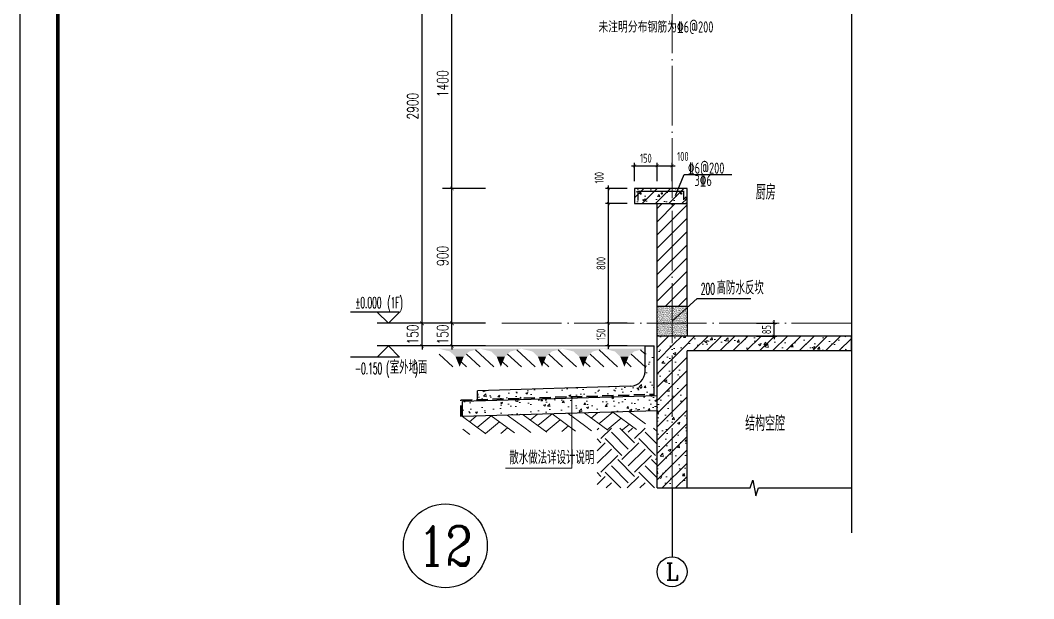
# Model space of a CAD drawing. Extents: x -812054 to 22247, y -644080 to 1003627.
# Drawn here: x -46915 to -40145, y -231507 to -227644 of the extents above; entities that cross this region are included whole.
import ezdxf
from ezdxf.enums import TextEntityAlignment as Align

# ---------------------------------------------------------------- set-up
doc = ezdxf.new("R2010")
doc.units = 0
doc.header["$LTSCALE"] = 1000
doc.linetypes.add('DASH', pattern=[0.35, 0.25, -0.1])
doc.linetypes.add('DOTE', pattern=[2.42, 2, -0.2, 0.02, -0.2])
doc.layers.get('0').update_dxf_attribs({"linetype": 'CONTINUOUS'})
doc.layers.get('DEFPOINTS').update_dxf_attribs({"linetype": 'CONTINUOUS'})
for name, color, linetype in [('A-AXIS_TEXT', 7, 'CONTINUOUS'), ('AXIS', 3, 'CONTINUOUS'), ('COLUMN', 4, 'CONTINUOUS'), ('DIM', 2, 'CONTINUOUS'), ('DIM_ELEV', 3, 'CONTINUOUS'), ('DIM_IDEN', 67, 'CONTINUOUS'), ('DIM_SYMB', 3, 'CONTINUOUS'), ('PUB_DIM', 3, 'CONTINUOUS'), ('PUB_TEXT', 2, 'CONTINUOUS'), ('REIN', 6, 'CONTINUOUS'), ('S-大样-砼线', 7, 'CONTINUOUS'), ('S-引出线', 40, 'CONTINUOUS'), ('TEXT', 2, 'CONTINUOUS'), ('WALL', 5, 'CONTINUOUS'), ('立面-看线', 251, 'CONTINUOUS')]:
    doc.layers.add(name, color=color, linetype=linetype)
for name, color, linetype, lineweight in [('AXIS_TEXT', 7, 'CONTINUOUS', 20), ('DOTE', 19, 'DOTE', 9), ('PUB_HATCH', 8, 'CONTINUOUS', 9), ('内粉刷', 37, 'CONTINUOUS', 9), ('图框', 9, 'CONTINUOUS', 18), ('填充', 251, 'CONTINUOUS', 5), ('平面-排水沟', 86, 'CONTINUOUS', 15), ('立面-中轮廓线', 30, 'CONTINUOUS', 35), ('粉刷', 251, 'CONTINUOUS', 9)]:
    doc.layers.add(name, color=color, linetype=linetype, lineweight=lineweight)
doc.layers.add('yichutu', color=7, linetype='CONTINUOUS', true_color=0xffffff)
doc.styles.add('_TCH_AXIS', font='COMPLEX', dxfattribs={"bigfont": 'GBCBIG'})
doc.styles.add('_TCH_DIM', font='SIMPLEX.shx', dxfattribs={"width": 0.7, "bigfont": 'GBCBIG.shx'})
doc.styles.add('_TCH_DIM_T3', font='SIMPLEX', dxfattribs={"width": 0.705882, "bigfont": 'GBCBIG'})
doc.styles.add('COMPLEX', font='COMPLEX')
doc.styles.add('DIM_FONT_T3', font='SIMPLEX', dxfattribs={"width": 0.705882, "bigfont": 'GBCBIG'})
doc.styles.add('TSSD_DIMENSION', font='Tssdeng.shx', dxfattribs={"width": 0.7, "bigfont": 'tssdchn.shx'})
doc.styles.add('TSSD_REIN', font='tssdeng.shx', dxfattribs={"width": 0.7, "height": 300, "bigfont": 'tssdchn.shx'})
doc.styles.add('w', font='tssdeng.shx', dxfattribs={"width": 0.8, "bigfont": 'tssdchn.shx'})
doc.dimstyles.new('_TCH_ARCH&&25', dxfattribs={"dimtxt": 74.375, "dimasz": 25, "dimexe": 62.5, "dimexo": 75, "dimgap": 25, "dimtad": 1, "dimdec": 0, "dimzin": 0, "dimdsep": 46, "dimtxsty": '_TCH_DIM_T3', "dimblk": 'ARCHTICK', "dimcen": 0.09, "dimclrt": 7, "dimazin": 0, "dimtfac": 1, "dimtdec": 0, "dimtix": 1, "dimtmove": 2, "dimatfit": 3, "dimldrblk": 'ARCHTICK', "dimfxl": 1, "dimtolj": 1, "dimtzin": 0, "dimarcsym": 0})
doc.dimstyles.new('TSSD_20_20', dxfattribs={"dimtxt": 60, "dimasz": 20, "dimexe": 20, "dimexo": 50, "dimgap": 20, "dimtad": 1, "dimdec": 0, "dimzin": 0, "dimdsep": 46, "dimtxsty": 'TSSD_DIMENSION', "dimblk": 'ARCHTICK', "dimblk1": 'ARCHTICK', "dimblk2": 'ARCHTICK', "dimcen": 0, "dimdle": 20, "dimclrt": 7, "dimadec": 0, "dimazin": 0, "dimtfac": 1, "dimtdec": 0, "dimtix": 1, "dimtmove": 2, "dimatfit": 3, "dimfxl": 1, "dimtolj": 1, "dimtzin": 0, "dimarcsym": 0})
pattern_1 = [(50, (28072.99, 249033.25), (143.452037, -12.550427), [15, -165]), (355, (28072.99, 249033.25), (-27.750267, 150.438427), [12, -132]), (100.4514, (28084.94, 249032.2), (115.701876, 137.88791), [12.74804, -140.22842]), (46.1842, (28072.99, 249073.25), (213.44821, -33.1038), [22.5, -247.5]), (96.6356, (28090.77, 249070.5), (186.93254, 194.82357), [19.12206, -210.3426]), (351.1842, (28072.99, 249073.25), (186.93239, 194.82372), [18, -198]), (21, (28092.99, 249063.25), (119.38141, -80.52378), [15, -165]), (326, (28092.99, 249063.25), (48.663066, 145.03001), [12, -132]), (71.4514, (28102.93, 249056.54), (168.044526, 64.5061), [12.74804, -140.22842]), (37.5, (28072.986, 249033.25), (2.431971, 66.578771), [0, -130.4, 0, -134, 0, -132.5]), (7.5, (28072.986, 249033.25), (52.613907, 78.882342), [0, -76.4, 0, -127.4, 0, -50.5]), (327.5, (28028.386, 249033.25), (106.764487, -4.510974), [0, -50, 0, -156, 0, -207]), (317.5, (28008.39, 249033.25), (116.637234, 20.020996), [0, -65, 0, -103.6, 0, -147])]
pattern_2 = [(45, (-700045.335, -61224.87), (-44.194174, 44.194174), []), (50, (-700045.33, -61224.87), (179.315046, -15.688034), [18.75, -206.25]), (355, (-700045.33, -61224.87), (-34.687833, 188.048033), [15, -165]), (100.4514, (-700030.4, -61226.18), (144.627345, 172.359886), [15.935047, -175.28553]), (46.1842, (-700045.33, -61174.87), (266.81026, -41.37975), [28.125, -309.375]), (96.6356, (-700023.1, -61178.32), (233.66568, 243.52947), [23.90257, -262.92825]), (351.1842, (-700045.33, -61174.87), (233.66549, 243.52965), [22.5, -247.5]), (21, (-700020.33, -61187.37), (149.226763, -100.654723), [18.75, -206.25]), (326, (-700020.33, -61187.37), (60.828833, 181.28751), [15, -165]), (71.4514, (-700007.9, -61195.76), (210.055657, 80.632624), [15.935047, -175.28553]), (37.5, (-700045.335, -61224.87), (3.039964, 83.2234635), [0, -163, 0, -167.5, 0, -165.625]), (7.5, (-700045.335, -61224.87), (65.767384, 98.602928), [0, -95.5, 0, -159.25, 0, -63.125]), (327.5, (-700101.085, -61224.87), (133.455609, -5.638718), [0, -62.5, 0, -195, 0, -258.75]), (317.5, (-700126.08, -61224.87), (145.796542, 25.026246), [0, -81.25, 0, -129.5, 0, -183.75])]

# ---------------------------------------------------------------- blocks, each defined once
blk = doc.blocks.new('$LINEPAT$素土夯实')
at = {"color": 0}
for p, q in [((0, -210), (210, 0)), ((120, -300), (420, 0)), ((420, 0), (608, -188)), ((495, -300), (795, 0)), ((615, 0), (705, -90)), ((315, -105), (502, -293)), ((210, -210), (300, -300)), ((705, -300), (795, -210))]:
    blk.add_line(p, q, dxfattribs=at)
blk = doc.blocks.new('$LinePat$自然土壤')
at = {"color": 0}
for p, q in [((0, -90), (71, -19)), ((0, -300), (211, -89)), ((420, -300), (630, -90)), ((210, -300), (286, -224))]:
    blk.add_line(p, q, dxfattribs=at)
for points in [[(0, 0), (630, 0), (168, -45), (462, -45)], [(168, -45), (462, -45), (252, -132), (378, -132)], [(252, -132), (378, -132), (315, -300)]]:
    blk.add_solid(points, dxfattribs=at)
blk = doc.blocks.new('sanshui')
at = {"layer": '粉刷'}
h = blk.add_hatch(dxfattribs=at)
h.set_pattern_fill('混凝土', color=256, scale=20)
h.set_pattern_definition(pattern_1)
edge = h.paths.add_edge_path()
edge.add_line((346317.8, 427329.6), (346257.8, 427329.6))
edge.add_line((346257.8, 427329.6), (346257.8, 427160.3))
edge.add_arc((346157.8, 427160.3), 100, 271.71836, 360, ccw=False)
edge.add_line((346160.8, 427060.3), (345137.8, 427029.6))
edge.add_line((345137.8, 427029.6), (345137.8, 426969.6))
edge.add_line((345137.8, 426969.6), (346317.8, 427005))
edge.add_line((346317.8, 427005), (346317.8, 427329.6))
h = blk.add_hatch(dxfattribs=at)
h.set_pattern_fill('混凝土', color=256, scale=20)
h.set_pattern_definition(pattern_1)
h.paths.add_polyline_path([(346337.8, 426895.6), (346337.8, 426995.6), (345037.8, 426956.6), (345037.8, 426856.6)])
at = {"layer": 'COLUMN'}
for p, q in [((346257.8, 427329.6), (346317.8, 427329.6)), ((346257.8, 427160.3), (346257.8, 427329.6)), ((346317.8, 426995), (346317.8, 427329.6)), ((346160.8, 427060.3), (345137.8, 427029.6)), ((345137.8, 426959.6), (345137.8, 427029.6)), ((346338.1, 426995.6), (345037.8, 426956.6)), ((345037.8, 426856.6), (345037.8, 426956.6)), ((346338.1, 426895.6), (345037.8, 426856.6))]:
    blk.add_line(p, q, dxfattribs=at)
blk.add_arc((346157.8, 427160.3), 100, 271.71836, 0, dxfattribs=at)
at = {"layer": '立面-中轮廓线', "linetype": 'DASH', "ltscale": 0.3}
blk.add_lwpolyline([(345027.8, 426856.6), (345027.8, 426966.3), (346317.8, 427005)], dxfattribs=at)
at = {"layer": '粉刷'}
blk.add_line((344881.5, 427329.6), (346257.8, 427329.6), dxfattribs=at)
at = {"layer": '粉刷', "yscale": 0.4, "zscale": 0.4}
for name, p, xscale, rotation in [('$LinePat$自然土壤', (345156.8, 427309.6), -0.4369306507241237, 359.9999999999903), ('$LinePat$自然土壤', (345432, 427309.6), -0.4369306507241237, 359.9999999999903), ('$LinePat$自然土壤', (345707.3, 427309.6), -0.4369306507241237, 359.9999999999903), ('$LinePat$自然土壤', (345982.6, 427309.6), -0.4369306507241237, 359.9999999999903), ('$LinePat$自然土壤', (346257.8, 427309.6), -0.4369306507241237, 359.9999999999903), ('$LINEPAT$素土夯实', (345444.5, 426868.8), -0.5117605352322558, 1.718358001643932), ('$LINEPAT$素土夯实', (345851.2, 426881), -0.5117605352322558, 1.718358001643932), ('$LINEPAT$素土夯实', (346257.8, 426893.2), -0.5117605352322558, 1.718358001643932)]:
    blk.add_blockref(name, p, dxfattribs=dict(at, xscale=xscale, rotation=rotation))
blk = doc.blocks.new('GFDDDDRG')
at = {"layer": '图框'}
blk.add_lwpolyline([(923310, -107437), (923310, -159999), (893610, -159999), (893610, -107437)], close=True, dxfattribs=at)
blk.add_lwpolyline([(923310, -107437), (923310, -159999), (893610, -159999), (893610, -107437)], close=True, dxfattribs=at)
at = {"layer": '图框', "const_width": 50}
blk.add_lwpolyline([(894110, -159499), (922810, -159499), (922810, -108687), (894110, -108687)], close=True, dxfattribs=at)
blk = doc.blocks.new('yct-1051-594-26275-14850-25-1002.0')
at = {"layer": 'yichutu', "color": 7, "true_color": 0xffffff}
blk.add_lwpolyline([(0, 0), (0, 14850), (26275, 14850), (26275, 0)], close=True, dxfattribs=at)
blk = doc.blocks.new('_ArchTick')
at = {"color": 0, "linetype": 'ByBlock', "const_width": 0.15}
blk.add_lwpolyline([(-0.5, -0.5), (0.5, 0.5)], dxfattribs=at)
blk = doc.blocks.new('*D2716')
at = {"layer": 'DEFPOINTS', "color": 0, "transparency": 16777216}
for p in [(-44031, -229667.9), (-43731, -229667.9), (-43731, -229818.4)]:
    blk.add_point(p, dxfattribs=at)
at = {"layer": 'PUB_DIM', "color": 0, "lineweight": -2, "transparency": 16777216}
for p, q in [((-44031, -229667.9), (-44031, -229642.9)), ((-43806, -229667.9), (-44093.5, -229667.9)), ((-44031, -229818.4), (-44031, -229667.9)), ((-43806, -229818.4), (-44093.5, -229818.4)), ((-44031, -229818.4), (-44031, -229843.4))]:
    blk.add_line(p, q, dxfattribs=at)
at = {"layer": 'PUB_DIM', "color": 0, "lineweight": -2, "transparency": 16777216, "xscale": 25, "yscale": 25, "zscale": 25}
for p, rotation in [((-44031, -229667.9), 270), ((-44031, -229818.4), 90)]:
    blk.add_blockref('_ArchTick', p, dxfattribs=dict(at, rotation=rotation))
at = {"layer": 'PUB_DIM', "color": 7, "transparency": 16777216, "insert": (-44093.2, -229743.1), "char_height": 74.38, "attachment_point": 5, "rotation": 90, "style": '_TCH_DIM_T3'}
blk.add_mtext('\\A1;150', dxfattribs=at)
blk = doc.blocks.new('*D2717')
at = {"layer": 'DEFPOINTS', "color": 0, "transparency": 16777216}
for p in [(-44031, -228767.9), (-43731, -228767.9), (-43731, -229667.9)]:
    blk.add_point(p, dxfattribs=at)
at = {"layer": 'PUB_DIM', "color": 0, "lineweight": -2, "transparency": 16777216}
for p, q in [((-43806, -228767.9), (-44093.5, -228767.9)), ((-44031, -229667.9), (-44031, -228767.9)), ((-43806, -229667.9), (-44093.5, -229667.9))]:
    blk.add_line(p, q, dxfattribs=at)
at = {"layer": 'PUB_DIM', "color": 0, "lineweight": -2, "transparency": 16777216, "xscale": 25, "yscale": 25, "zscale": 25}
for p, rotation in [((-44031, -228767.9), 90), ((-44031, -229667.9), 270)]:
    blk.add_blockref('_ArchTick', p, dxfattribs=dict(at, rotation=rotation))
at = {"layer": 'PUB_DIM', "color": 7, "transparency": 16777216, "insert": (-44093.2, -229217.9), "char_height": 74.38, "attachment_point": 5, "rotation": 90, "style": '_TCH_DIM_T3'}
blk.add_mtext('\\A1;900', dxfattribs=at)
blk = doc.blocks.new('*D2718')
at = {"layer": 'DEFPOINTS', "color": 0, "transparency": 16777216}
for p in [(-44031, -227367.9), (-43731, -227367.9), (-43731, -228767.9)]:
    blk.add_point(p, dxfattribs=at)
at = {"layer": 'PUB_DIM', "color": 0, "lineweight": -2, "transparency": 16777216}
for p, q in [((-43806, -227367.9), (-44093.5, -227367.9)), ((-44031, -228767.9), (-44031, -227367.9)), ((-43806, -228767.9), (-44093.5, -228767.9))]:
    blk.add_line(p, q, dxfattribs=at)
at = {"layer": 'PUB_DIM', "color": 0, "lineweight": -2, "transparency": 16777216, "xscale": 25, "yscale": 25, "zscale": 25}
for p, rotation in [((-44031, -227367.9), 90), ((-44031, -228767.9), 270)]:
    blk.add_blockref('_ArchTick', p, dxfattribs=dict(at, rotation=rotation))
at = {"layer": 'PUB_DIM', "color": 7, "transparency": 16777216, "insert": (-44093.2, -228067.9), "char_height": 74.38, "attachment_point": 5, "rotation": 90, "style": '_TCH_DIM_T3'}
blk.add_mtext('\\A1;1400', dxfattribs=at)
blk = doc.blocks.new('*D2719')
at = {"layer": 'DEFPOINTS', "color": 0, "transparency": 16777216}
for p in [(-44231, -229667.9), (-43731, -229667.9), (-43731, -229818.4)]:
    blk.add_point(p, dxfattribs=at)
at = {"layer": 'PUB_DIM', "color": 0, "lineweight": -2, "transparency": 16777216}
for p, q in [((-44231, -229667.9), (-44231, -229642.9)), ((-43806, -229667.9), (-44293.5, -229667.9)), ((-44231, -229818.4), (-44231, -229667.9)), ((-43806, -229818.4), (-44293.5, -229818.4)), ((-44231, -229818.4), (-44231, -229843.4))]:
    blk.add_line(p, q, dxfattribs=at)
at = {"layer": 'PUB_DIM', "color": 0, "lineweight": -2, "transparency": 16777216, "xscale": 25, "yscale": 25, "zscale": 25}
for p, rotation in [((-44231, -229667.9), 270), ((-44231, -229818.4), 90)]:
    blk.add_blockref('_ArchTick', p, dxfattribs=dict(at, rotation=rotation))
at = {"layer": 'PUB_DIM', "color": 7, "transparency": 16777216, "insert": (-44293.2, -229743.1), "char_height": 74.38, "attachment_point": 5, "rotation": 90, "style": '_TCH_DIM_T3'}
blk.add_mtext('\\A1;150', dxfattribs=at)
blk = doc.blocks.new('*D2720')
at = {"layer": 'DEFPOINTS', "color": 0, "transparency": 16777216}
for p in [(-44231, -226767.9), (-43731, -226767.9), (-43731, -229667.9)]:
    blk.add_point(p, dxfattribs=at)
at = {"layer": 'PUB_DIM', "color": 0, "lineweight": -2, "transparency": 16777216}
for p, q in [((-43806, -226767.9), (-44293.5, -226767.9)), ((-44231, -229667.9), (-44231, -226767.9)), ((-43806, -229667.9), (-44293.5, -229667.9))]:
    blk.add_line(p, q, dxfattribs=at)
at = {"layer": 'PUB_DIM', "color": 0, "lineweight": -2, "transparency": 16777216, "xscale": 25, "yscale": 25, "zscale": 25}
for p, rotation in [((-44231, -226767.9), 90), ((-44231, -229667.9), 270)]:
    blk.add_blockref('_ArchTick', p, dxfattribs=dict(at, rotation=rotation))
at = {"layer": 'PUB_DIM', "color": 7, "transparency": 16777216, "insert": (-44293.2, -228217.9), "char_height": 74.38, "attachment_point": 5, "rotation": 90, "style": '_TCH_DIM_T3'}
blk.add_mtext('\\A1;2900', dxfattribs=at)
blk = doc.blocks.new('_AXISO')
blk.add_circle((0, 0), 0.5)
at = {"layer": 'A-AXIS_TEXT', "style": 'COMPLEX', "width": 1.041667}
blk.add_attdef('A', text='', height=0.56, dxfattribs=at).set_placement((-0.25, -0.28), (0.25, -0.28), align=Align.FIT)
blk = doc.blocks.new('20210809.04044932')
at = {"layer": 'REIN', "const_width": 9}
blk.add_lwpolyline([(87154.5, 66580.9), (87154.5, 66644.7), (87458.5, 66644.7), (87458.5, 66586.8)], dxfattribs=at)
at = {"layer": 'REIN', "const_width": 8}
for points in [[(87168, 66629.7, 1), (87176, 66629.7, 1)], [(87309.6, 66629.7, 1), (87317.6, 66629.7, 1)], [(87439.5, 66629.7, 1), (87447.5, 66629.7, 1)]]:
    blk.add_lwpolyline(points, format="xyb", close=True, dxfattribs=at)
at = {"layer": 'S-引出线'}
blk.add_lwpolyline([(87404, 66615.4), (87462.1, 66757), (87780.5, 66757)], dxfattribs=at)
at = {"layer": 'TEXT', "style": 'w', "width": 0.7}
for s, p in [('%%1326@200', (87488.2, 66761.4)), ('3%%1326', (87531.6, 66679.3))]:
    blk.add_text(s, height=75, rotation=0, dxfattribs=at).set_placement(p)
blk = doc.blocks.new('A$C696610E5')
at = {"layer": 'REIN', "const_width": 9}
for points in [[(494.5, 974.7), (353.3, 974.7), (353.3, 1095), (708.3, 1095), (708.3, 454.9)], [(401.6, 1031.7), (401.6, 872.6), (673.9, 872.6)], [(557.8, 934), (557.8, 454.9)]]:
    blk.add_lwpolyline(points, dxfattribs=at)
at = {"layer": 'REIN', "const_width": 8}
for points in [[(363.4, 1078.3, 1), (371.4, 1078.3, 1)], [(524.5, 1076.9, 1), (532.5, 1076.9, 1)], [(687.7, 1068.7, 1), (695.7, 1068.7, 1)], [(364.5, 988.6, 1), (372.5, 988.6, 1)], [(412.3, 989.2, 1), (420.3, 989.2, 1)], [(412.3, 887.1, 1), (420.3, 887.1, 1)], [(569.2, 886.1, 1), (577.2, 886.1, 1)], [(687.7, 895.7, 1), (695.7, 895.7, 1)], [(418.3, 266.1, 1), (426.3, 266.1, 1)]]:
    blk.add_lwpolyline(points, format="xyb", close=True, dxfattribs=at)
at = {"layer": 'REIN'}
blk.add_lwpolyline([(407.7, 227.9, 9, 9, 0), (407.7, 280.9, 9, 9, 0), (700.1, 280.9, 9, 9, 0), (700.1, 425.3, 9, 9, 0)], format="xyseb", dxfattribs=at)
at = {"layer": 'S-大样-砼线'}
for p, q in [((534.9, 709.9), (734.9, 209.8)), ((734.9, 709.9), (534.9, 209.8))]:
    blk.add_line(p, q, dxfattribs=at)
blk.add_lwpolyline([(734.9, 709.9), (534.9, 709.9), (534.9, 209.8), (734.9, 209.8)], close=True, dxfattribs=at)
at = {"layer": 'S-引出线'}
for p, q in [((704.2, 988.5), (1004.3, 988.5)), ((490.6, 872.6), (490.6, 748.9)), ((227.2, 748.9), (561.1, 748.9))]:
    blk.add_line(p, q, dxfattribs=at)
blk.add_lwpolyline([(445.3, 242.7), (318.6, 79.6), (0, 79.6)], dxfattribs=at)
at = {"layer": 'TEXT', "style": 'TSSD_REIN', "width": 0.7}
for s, p in [('%%1328@125', (756.2, 992.6)), ('%%1328@200', (233.1, 751.1)), ('%%1326@200', (33.9, 85.5)), ('1%%1326', (110.1, -5.8)), ('未注明分布钢筋为%%1326@200', (142.8, -148.4))]:
    blk.add_text(s, height=75, rotation=0, dxfattribs=at).set_placement(p)
blk = doc.blocks.new('20210902.15311138')
at = {"layer": 'DOTE', "color": 1, "linetype": 'DOTE', "ltscale": 0.2}
for p, q in [((79213.2, -133245.9), (79213.2, -113645.9)), ((80411.7, -132145.9), (78043, -132145.9))]:
    blk.add_line(p, q, dxfattribs=at)
blk = doc.blocks.new('*D2629')
at = {"layer": 'DEFPOINTS', "color": 0, "transparency": 16777216}
for p in [(130999.8, 85276), (131165.7, 85276), (130999.8, 85191)]:
    blk.add_point(p, dxfattribs=at)
at = {"layer": 'DIM', "color": 0, "lineweight": -2, "transparency": 16777216}
for p, q in [((131049.8, 85276), (131185.7, 85276)), ((131165.7, 85276), (131165.7, 85296)), ((131165.7, 85191), (131165.7, 85276)), ((131049.8, 85191), (131185.7, 85191)), ((131165.7, 85191), (131165.7, 85171))]:
    blk.add_line(p, q, dxfattribs=at)
at = {"layer": 'DIM', "color": 0, "lineweight": -2, "transparency": 16777216, "xscale": 20, "yscale": 20, "zscale": 20}
for p, rotation in [((131165.7, 85276), 270), ((131165.7, 85191), 90)]:
    blk.add_blockref('_ArchTick', p, dxfattribs=dict(at, rotation=rotation))
at = {"layer": 'DIM', "color": 7, "transparency": 16777216, "insert": (131115.7, 85233.5), "char_height": 60, "attachment_point": 5, "rotation": 90, "style": 'TSSD_DIMENSION'}
blk.add_mtext('\\A1;85', dxfattribs=at)
blk = doc.blocks.new('*D2630')
at = {"layer": 'DEFPOINTS', "color": 0, "transparency": 16777216}
for p in [(130384.6, 86328.4), (130234.6, 86176), (130384.6, 86176)]:
    blk.add_point(p, dxfattribs=at)
at = {"layer": 'DIM', "color": 0, "lineweight": -2, "transparency": 16777216}
for p, q in [((130214.6, 86328.4), (130404.6, 86328.4)), ((130234.6, 86226), (130234.6, 86348.4)), ((130384.6, 86226), (130384.6, 86348.4))]:
    blk.add_line(p, q, dxfattribs=at)
at = {"layer": 'DIM', "color": 0, "lineweight": -2, "transparency": 16777216, "xscale": 20, "yscale": 20, "zscale": 20, "rotation": 180}
blk.add_blockref('_ArchTick', (130234.6, 86328.4), dxfattribs=at)
at = {"layer": 'DIM', "color": 0, "lineweight": -2, "transparency": 16777216, "xscale": 20, "yscale": 20, "zscale": 20}
blk.add_blockref('_ArchTick', (130384.6, 86328.4), dxfattribs=at)
at = {"layer": 'DIM', "color": 7, "transparency": 16777216, "insert": (130309.6, 86378.4), "char_height": 60, "attachment_point": 5, "style": 'TSSD_DIMENSION'}
blk.add_mtext('\\A1;150', dxfattribs=at)
blk = doc.blocks.new('*D2631')
at = {"layer": 'DEFPOINTS', "color": 0, "transparency": 16777216}
for p in [(130484.6, 86328.4), (130384.6, 86176), (130484.6, 86176)]:
    blk.add_point(p, dxfattribs=at)
at = {"layer": 'DIM', "color": 0, "lineweight": -2, "transparency": 16777216}
for p, q in [((130364.6, 86328.4), (130504.6, 86328.4)), ((130384.6, 86226), (130384.6, 86348.4)), ((130484.6, 86226), (130484.6, 86348.4))]:
    blk.add_line(p, q, dxfattribs=at)
at = {"layer": 'DIM', "color": 0, "lineweight": -2, "transparency": 16777216, "xscale": 20, "yscale": 20, "zscale": 20, "rotation": 180}
blk.add_blockref('_ArchTick', (130384.6, 86328.4), dxfattribs=at)
at = {"layer": 'DIM', "color": 0, "lineweight": -2, "transparency": 16777216, "xscale": 20, "yscale": 20, "zscale": 20}
blk.add_blockref('_ArchTick', (130484.6, 86328.4), dxfattribs=at)
at = {"layer": 'DIM', "color": 7, "transparency": 16777216, "insert": (130557, 86390.6), "char_height": 60, "attachment_point": 5, "style": 'TSSD_DIMENSION'}
blk.add_mtext('\\A1;100', dxfattribs=at)
blk = doc.blocks.new('*D2632')
at = {"layer": 'DEFPOINTS', "color": 0, "transparency": 16777216}
for p in [(130060, 86176), (130234.6, 86176), (130234.6, 86076)]:
    blk.add_point(p, dxfattribs=at)
at = {"layer": 'DIM', "color": 0, "lineweight": -2, "transparency": 16777216}
for p, q in [((130060, 86056), (130060, 86196)), ((130184.6, 86176), (130040, 86176)), ((130184.6, 86076), (130040, 86076))]:
    blk.add_line(p, q, dxfattribs=at)
at = {"layer": 'DIM', "color": 0, "lineweight": -2, "transparency": 16777216, "xscale": 20, "yscale": 20, "zscale": 20}
for p, rotation in [((130060, 86176), 90), ((130060, 86076), 270)]:
    blk.add_blockref('_ArchTick', p, dxfattribs=dict(at, rotation=rotation))
at = {"layer": 'DIM', "color": 7, "transparency": 16777216, "insert": (129997.8, 86248.4), "char_height": 60, "attachment_point": 5, "rotation": 90, "style": 'TSSD_DIMENSION'}
blk.add_mtext('\\A1;100', dxfattribs=at)
blk = doc.blocks.new('*D2633')
at = {"layer": 'DEFPOINTS', "color": 0, "transparency": 16777216}
for p in [(130060, 86076), (130234.6, 86076), (130234.6, 85276)]:
    blk.add_point(p, dxfattribs=at)
at = {"layer": 'DIM', "color": 0, "lineweight": -2, "transparency": 16777216}
for p, q in [((130184.6, 86076), (130040, 86076)), ((130060, 85256), (130060, 86096)), ((130184.6, 85276), (130040, 85276))]:
    blk.add_line(p, q, dxfattribs=at)
at = {"layer": 'DIM', "color": 0, "lineweight": -2, "transparency": 16777216, "xscale": 20, "yscale": 20, "zscale": 20}
for p, rotation in [((130060, 86076), 90), ((130060, 85276), 270)]:
    blk.add_blockref('_ArchTick', p, dxfattribs=dict(at, rotation=rotation))
at = {"layer": 'DIM', "color": 7, "transparency": 16777216, "insert": (130010, 85676), "char_height": 60, "attachment_point": 5, "rotation": 90, "style": 'TSSD_DIMENSION'}
blk.add_mtext('\\A1;800', dxfattribs=at)
blk = doc.blocks.new('*D2634')
at = {"layer": 'DEFPOINTS', "color": 0, "transparency": 16777216}
for p in [(130060, 85276), (130234.6, 85276), (130234.6, 85126)]:
    blk.add_point(p, dxfattribs=at)
at = {"layer": 'DIM', "color": 0, "lineweight": -2, "transparency": 16777216}
for p, q in [((130184.6, 85276), (130040, 85276)), ((130060, 85106), (130060, 85296)), ((130184.6, 85126), (130040, 85126))]:
    blk.add_line(p, q, dxfattribs=at)
at = {"layer": 'DIM', "color": 0, "lineweight": -2, "transparency": 16777216, "xscale": 20, "yscale": 20, "zscale": 20}
for p, rotation in [((130060, 85276), 90), ((130060, 85126), 270)]:
    blk.add_blockref('_ArchTick', p, dxfattribs=dict(at, rotation=rotation))
at = {"layer": 'DIM', "color": 7, "transparency": 16777216, "insert": (130010, 85201), "char_height": 60, "attachment_point": 5, "rotation": 90, "style": 'TSSD_DIMENSION'}
blk.add_mtext('\\A1;150', dxfattribs=at)
blk = doc.blocks.new('20210902.15334065')
at = {"layer": 'DIM'}
for p1, p2, distance, picture, middle in [((78309.8, -132175.9), (78459.8, -132175.9), 152.3, '*D2630', (78384.8, -131973.5)), ((78309.8, -133075.9), (78309.8, -132275.9), 174.6, '*D2633', (78085.2, -132675.9)), ((78309.8, -133225.9), (78309.8, -133075.9), 174.6, '*D2634', (78085.2, -133150.9)), ((79075, -133160.9), (79075, -133075.9), -166, '*D2629', (79190.9, -133118.4))]:
    dim = blk.add_aligned_dim(p1=p1, p2=p2, distance=distance, dimstyle='TSSD_20_20', dxfattribs=at)
    dim.commit()
    dim.dimension.update_dxf_attribs({"geometry": picture, "text_midpoint": middle, "insert": (-51924.8, -218351.9)})
for base, p1, p2, angle, picture, middle in [((78559.8, -132023.5), (78459.8, -132175.9), (78559.8, -132175.9), 360, '*D2631', (78632.2, -131961.4)), ((78135.2, -132175.9), (78309.8, -132275.9), (78309.8, -132175.9), 90, '*D2632', (78073, -132103.5))]:
    dim = blk.add_linear_dim(base=base, p1=p1, p2=p2, angle=angle, dimstyle='TSSD_20_20', dxfattribs=at)
    dim.commit()
    dim.dimension.update_dxf_attribs({"geometry": picture, "text_midpoint": middle, "dimtype": 129, "insert": (-51924.8, -218351.9)})

msp = doc.modelspace()

# ---------------------------------------------------------------- hatches: boundary and pattern name
at = {"layer": 'PUB_HATCH'}
h = msp.add_hatch(dxfattribs=at)
h.set_pattern_fill('钢筋混凝土', color=256, scale=25, style=0)
h.set_pattern_definition(pattern_2)
h.paths.add_polyline_path([(-42460.78, -228867.9), (-42460.78, -228767.9), (-42810.78, -228767.9), (-42810.78, -228867.9)])
h = msp.add_hatch(dxfattribs=at)
h.set_pattern_fill('普通砖', color=256, scale=25, style=0)
h.set_pattern_definition([(45, (-700045.335, -61179.99), (-44.1941915, 44.1941915), [])])
h.paths.add_polyline_path([(-42460.78, -229552.9), (-42460.78, -228867.9), (-42660.78, -228867.9), (-42660.78, -229552.9)])
h = msp.add_hatch(dxfattribs=at)
h.set_pattern_fill('钢筋混凝土', color=256, scale=25, style=0)
h.set_pattern_definition(pattern_2)
h.paths.add_polyline_path([(-42460.81, -230767.91), (-42460.79, -229852.9), (-42660.78, -229752.9), (-42660.81, -230767.9)])
h = msp.add_hatch(dxfattribs=at)
h.set_pattern_fill('钢筋混凝土', color=256, scale=25, style=0)
h.set_pattern_definition(pattern_2)
h.paths.add_polyline_path([(-41362.26, -229752.9), (-42660.78, -229752.9), (-42460.79, -229852.9), (-41362.26, -229852.9)])
at = {"layer": '填充'}
h = msp.add_hatch(dxfattribs=at)
h.set_pattern_fill('EARTH', color=250, scale=50, angle=45, style=0)
h.set_pattern_definition([(45, (-1158159.06, -685961.27), (0, 224.506403), [158.75, -158.75]), (45, (-1158201.15, -685919.18), (0, 224.506403), [158.75, -158.75]), (45, (-1158243.25, -685877.08), (0, 224.506403), [158.75, -158.75]), (135, (-1158243.25, -685849.02), (-224.506403, 0), [158.75, -158.75]), (135, (-1158201.15, -685806.93), (-224.506403, 0), [158.75, -158.75]), (135, (-1158159.06, -685764.83), (-224.506403, 0), [158.75, -158.75])])
h.paths.add_polyline_path([(-42660.78, -230367.9), (-43060.78, -230367.9), (-43060.78, -230767.9), (-42660.78, -230767.9)])
at = {"layer": '立面-看线'}
h = msp.add_hatch(dxfattribs=at)
h.set_pattern_fill('碎沙', color=256, scale=4)
h.set_pattern_definition([(37.5, (-843714.024, -615114.8505), (-0.32000626, 9.78826475), [0, -7.7216, 0, -8.636, 0, -8.255]), (7.5, (-843714.024, -615114.85), (8.99046566, 14.33650201), [0, -4.1656, 0, -6.9596, 0, -2.667]), (327.5, (-843720.272, -615114.8505), (15.819847405, 0.02874369), [0, -2.54, 0, -9.144, 0, -11.938]), (317.5, (-843720.272, -615114.85), (15.27112905, 4.45858647), [0, -1.27, 0, -5.9944, 0, -6.858])])
h.paths.add_polyline_path([(-42660.78, -229752.9), (-42460.78, -229752.9), (-42460.78, -229552.9), (-42660.78, -229552.9)])

# ---------------------------------------------------------------- linework, layer by layer
at = {"layer": 'AXIS'}
msp.add_line((-42560.81, -230767.9), (-42560.81, -231227.3), dxfattribs=at)
at = {"layer": 'AXIS', "color": 6}
msp.add_circle((-44075.4, -231154.48), 280, dxfattribs=at)
at = {"layer": 'DIM_ELEV'}
for p, q in [((-44380.98, -229592.9), (-44708.98, -229592.9)), ((-44455.98, -229667.9), (-44530.98, -229592.9)), ((-44455.98, -229667.9), (-44380.98, -229592.9)), ((-44030.98, -229667.9), (-44530.98, -229667.9)), ((-44455.98, -229818.37), (-44530.98, -229893.37)), ((-44030.98, -229818.37), (-44530.98, -229818.37)), ((-44455.98, -229818.37), (-44380.98, -229893.37)), ((-44380.98, -229893.37), (-44708.98, -229893.37))]:
    msp.add_line(p, q, dxfattribs=at)
at = {"layer": 'DIM_IDEN'}
for p, q in [((-42560.78, -229652.9), (-42393.97, -229501.38)), ((-42393.97, -229501.38), (-42033.8, -229501.38))]:
    msp.add_line(p, q, dxfattribs=at)
at = {"layer": 'DIM_SYMB'}
for points in [[(-41362.26, -211747.9), (-41362.26, -221379.78), (-41309.76, -221398.89), (-41414.76, -221417.4), (-41362.26, -221436.03), (-41362.26, -231067.9)], [(-42660.78, -230767.9), (-42039.65, -230767.9), (-42020.54, -230715.4), (-42002.02, -230820.4), (-41983.4, -230767.9), (-41362.26, -230767.9)]]:
    msp.add_lwpolyline(points, dxfattribs=at)
at = {"layer": 'WALL'}
for p, q in [((-42460.78, -228767.9), (-42810.78, -228767.9)), ((-42810.78, -228767.9), (-42810.78, -228867.9)), ((-42460.78, -228867.9), (-42460.78, -228767.9)), ((-42810.78, -228867.9), (-42460.78, -228867.9)), ((-42660.78, -229552.9), (-42660.78, -228867.9)), ((-42460.78, -229552.9), (-42460.78, -228867.9)), ((-42660.78, -229552.9), (-42460.78, -229552.9)), ((-42660.81, -230767.9), (-42660.78, -229752.9)), ((-41362.26, -229752.9), (-42660.78, -229752.9)), ((-41362.26, -229852.9), (-41362.26, -229752.9)), ((-42460.81, -230767.91), (-42460.79, -229852.9)), ((-41362.26, -229852.9), (-42460.79, -229852.9)), ((-42660.81, -230767.9), (-42460.81, -230767.91))]:
    msp.add_line(p, q, dxfattribs=at)
msp.add_lwpolyline([(-42660.78, -229552.9), (-42460.78, -229552.9), (-42460.78, -229752.9), (-42660.78, -229752.9)], close=True, dxfattribs=at)
at = {"layer": '平面-排水沟'}
for p, q in [((-43229.8, -230167.49), (-43229.8, -230635.34)), ((-43229.8, -230635.34), (-43673.93, -230635.34))]:
    msp.add_line(p, q, dxfattribs=at)
at = {"layer": '平面-排水沟', "const_width": 6.67}
msp.add_lwpolyline([(-43229.8, -230164.16, 1), (-43229.8, -230170.83, 1)], format="xyb", close=True, dxfattribs=at)

# ---------------------------------------------------------------- block references
at = {"xscale": 0.5, "yscale": 0.5, "zscale": 0.5}
msp.add_blockref('GFDDDDRG', (-493719.72, -154941.4), dxfattribs=at)
msp.add_blockref('sanshui', (-388998.91, -657147.53))
at = {"layer": 'AXIS'}
ref = msp.add_blockref('_AXISO', (-42560.81, -231327.3), dxfattribs=dict(at, xscale=200, yscale=200, zscale=200))
ref.add_attrib('A', 'L', dxfattribs={"layer": 'AXIS_TEXT', "height": 113.92, "style": '_TCH_AXIS'}).set_placement((-42601.5, -231384.26), (-42520.13, -231384.26), align=Align.FIT)
at = {"layer": 'DIM'}
msp.add_blockref('20210902.15334065', (-121120.57, -96592.01), dxfattribs=at)
at = {"layer": 'DOTE'}
msp.add_blockref('20210902.15311138', (-121773.96, -97522.01), dxfattribs=at)
at = {"layer": 'REIN'}
msp.add_blockref('20210809.04044932', (-129942.68, -295430.31), dxfattribs=at)
at = {"layer": 'yichutu', "rotation": 270}
msp.add_blockref('yct-1051-594-26275-14850-25-1002.0', (-46914.83, -208659.88), dxfattribs=at)
at = {"layer": '内粉刷'}
msp.add_blockref('A$C696610E5', (-43195.69, -227577.75), dxfattribs=at)

# ---------------------------------------------------------------- texts
at = {"layer": 'AXIS_TEXT', "color": 6, "style": '_TCH_AXIS'}
msp.add_text('12', height=262.756, dxfattribs=at).set_placement((-44256.82, -231285.86), (-43893.97, -231285.86), align=Align.FIT)
at = {"layer": 'PUB_TEXT'}
for s, height, style, width, p in [('厨房', 100, 'TSSD_REIN', 0.7, (-42001.57, -228842.28)), ('200', 74.375, 'DIM_FONT_T3', 0.49827, (-42368.96, -229475.13)), ('高防水反坎', 89.362, 'DIM_FONT_T3', 0.705882, (-42263.08, -229475.13)), ('%%P0.000', 74.375, '_TCH_DIM', 0.494118, (-44677.98, -229566.65)), ('(1F)', 74.375, '_TCH_DIM', 0.494118, (-44462.6, -229567.88)), ('室外地面', 89.362, '_TCH_DIM', 0.7, (-44446.15, -230005.9)), ('-0.150', 74.375, '_TCH_DIM', 0.494118, (-44679.38, -230007.12)), ('(', 74.38, '_TCH_DIM', 0.494118, (-44470.65, -230005.9)), (')', 74.38, '_TCH_DIM', 0.494118, (-44279.34, -230005.9)), ('结构空腔', 100, 'TSSD_REIN', 0.7, (-42072.36, -230386.49)), ('散水做法详设计说明', 89.362, 'DIM_FONT_T3', 0.705882, (-43647.68, -230609.09))]:
    msp.add_text(s, height=height, dxfattribs=dict(at, style=style, width=width)).set_placement(p)

# ---------------------------------------------------------------- dimensions: what is measured, and where the dimension line sits
at = {"layer": 'PUB_DIM'}
for p1, p2, distance, picture, middle in [((-43730.98, -229667.9), (-43730.98, -226767.9), 500, '*D2720', (-44293.17, -228217.9)), ((-43730.98, -228767.9), (-43730.98, -227367.9), 300, '*D2718', (-44093.17, -228067.9)), ((-43730.98, -229667.9), (-43730.98, -228767.9), 300, '*D2717', (-44093.17, -229217.9)), ((-43730.98, -229818.37), (-43730.98, -229667.9), 500, '*D2719', (-44293.17, -229743.14)), ((-43730.98, -229818.37), (-43730.98, -229667.9), 300, '*D2716', (-44093.17, -229743.14))]:
    dim = msp.add_aligned_dim(p1=p1, p2=p2, distance=distance, dimstyle='_TCH_ARCH&&25', dxfattribs=at)
    dim.commit()
    dim.dimension.update_dxf_attribs({"geometry": picture, "text_midpoint": middle})

doc.saveas('drawing.dxf')
